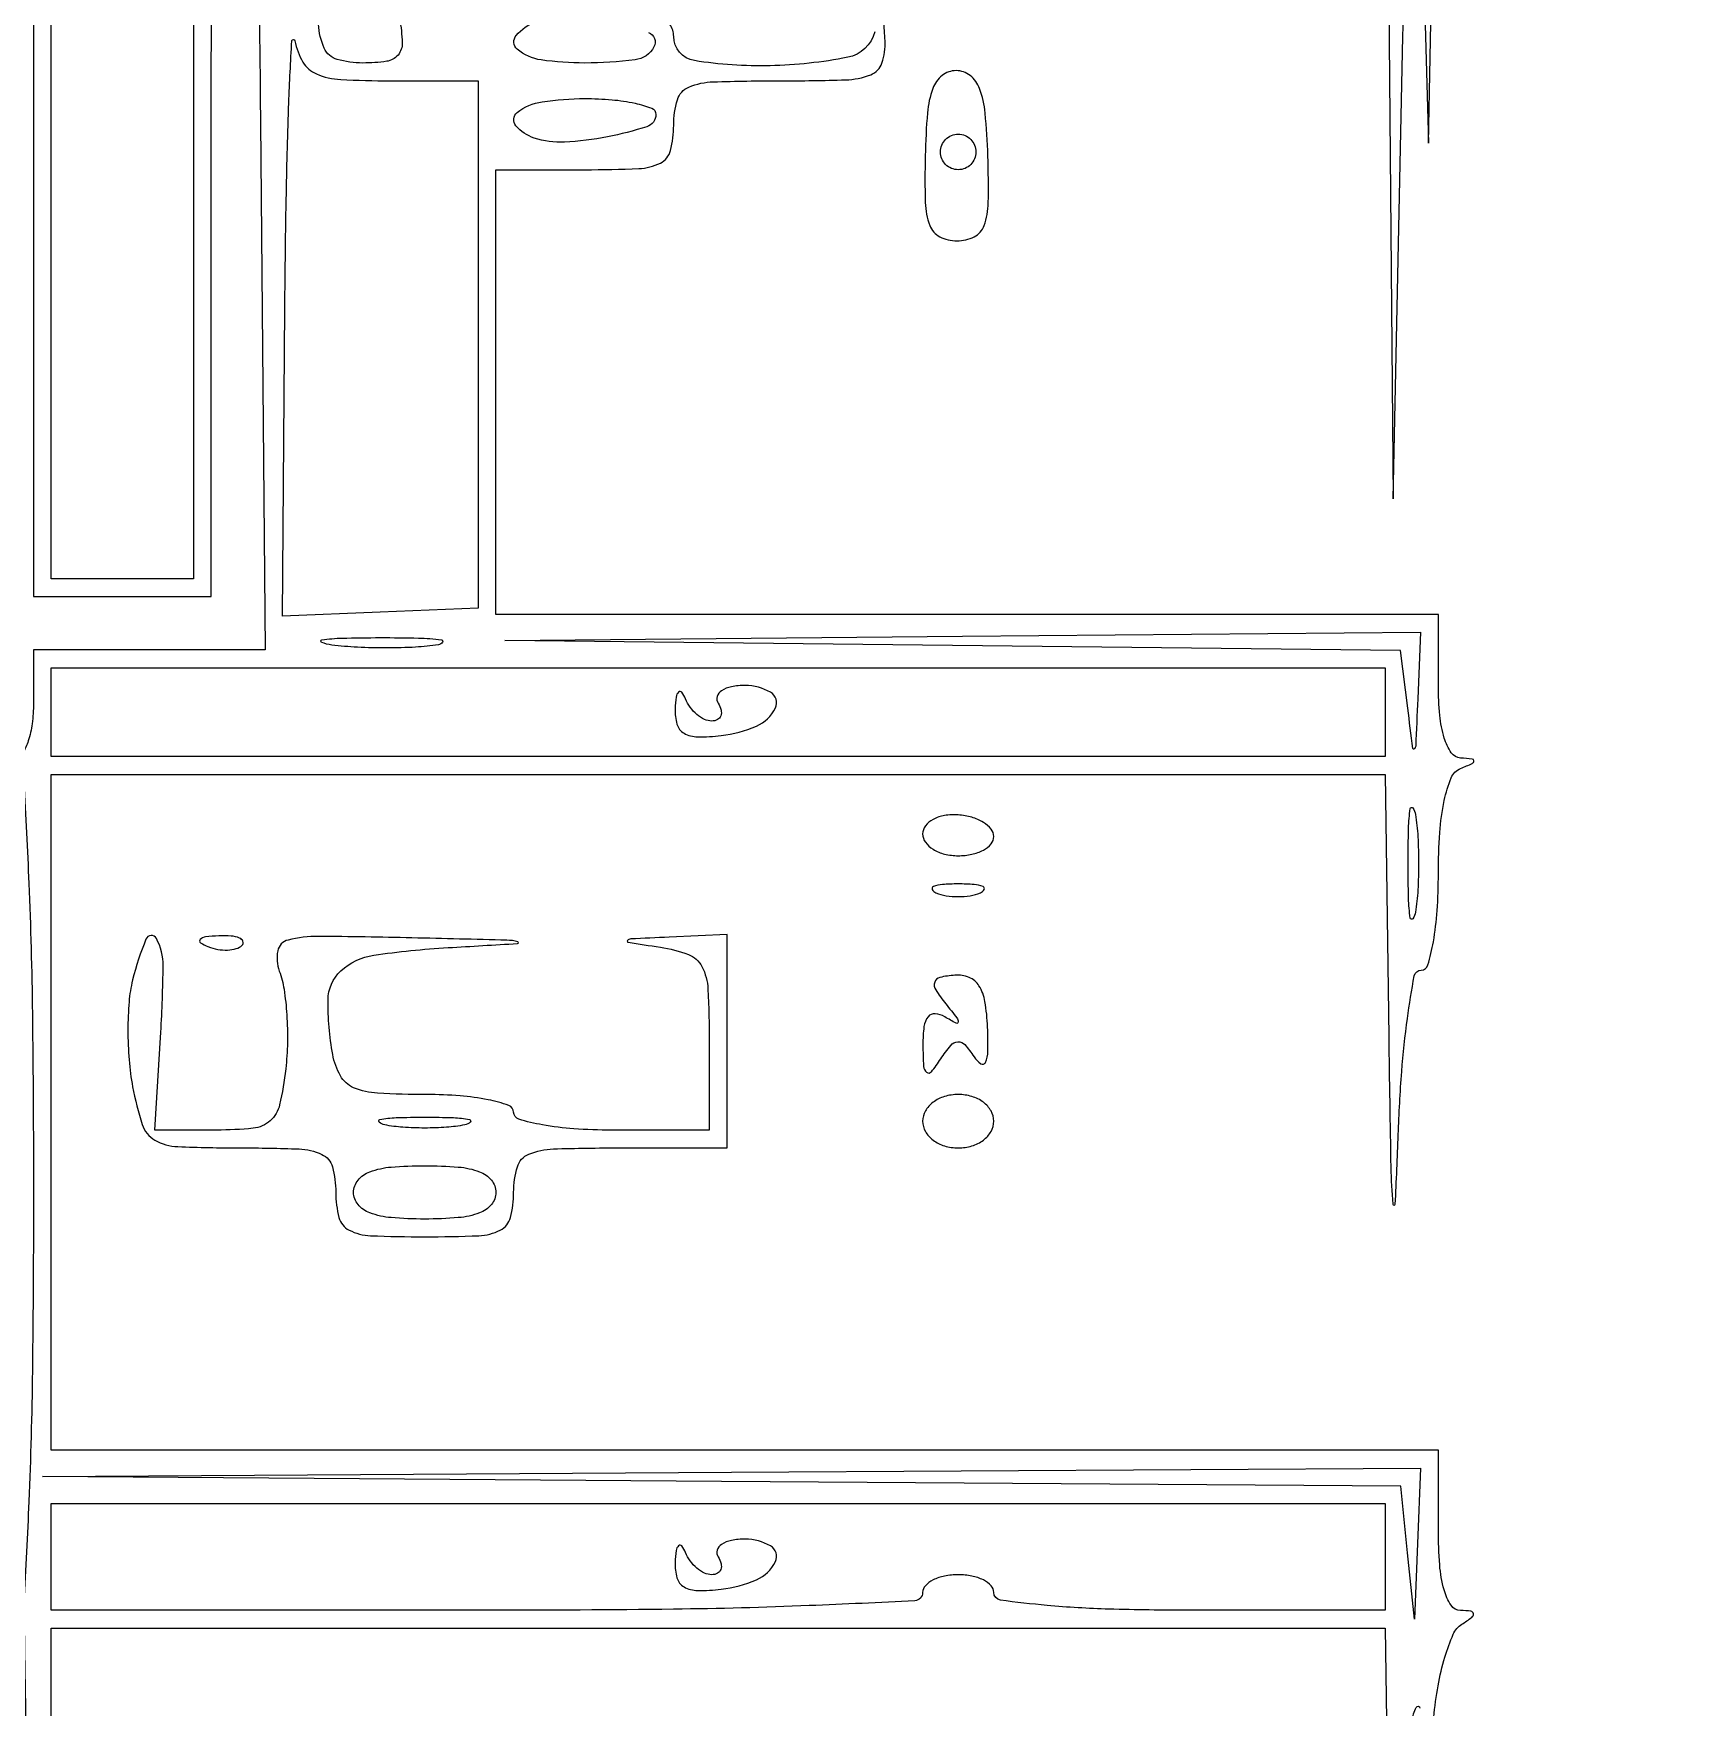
# Model space of a CAD drawing. Extents: x 23 to 255, y 40 to 184.
# Drawn here: x 95.94 to 103.8, y 153.93 to 161.9 of the extents above; entities that cross this region are included whole.
import ezdxf

# ---------------------------------------------------------------- set-up
doc = ezdxf.new("R2010")
doc.units = 0
doc.header["$MEASUREMENT"] = 0

msp = doc.modelspace()

# ---------------------------------------------------------------- linework, layer by layer
for points in [[(207.919475, 175.632891, 0.000007), (191.762556, 175.634099, 0.00002), (173.0434, 175.634494, 0.000013), (151.49745, 175.633531)], [(95.643508, 167.978635, 0.00017), (95.659018, 163.3626, 0.000318), (95.676122, 159.418744, 0.000529), (95.69618, 156.092772, 0.000016), (95.717608, 153.083264, 0.196413), (95.732124, 153.04845, 0.641779), (95.746171, 153.05363, 0.004811), (95.756896, 153.214081, 0.009203), (95.764698, 153.41547, 0.005078), (95.7672, 153.6618, -0.011204), (95.772985, 153.91992, -0.021225), (95.791109, 154.1271, -0.017994), (95.817012, 154.282005, -0.356306), (95.8518, 154.3104, -0.409513), (95.892934, 154.269922, -0.000396), (95.914943, 152.8299, -0.002658), (95.93147, 151.028671, -0.000965), (95.9364, 148.473), (95.9364, 142.6356)], [(95.9364, 167.4234), (95.9364, 159.2172), (96.3594, 159.2172), (96.7824, 159.2172), (96.7824, 161.63535, -0.001763), (96.786759, 162.871347, -0.009324)], [(97.000449, 162.724679, -0.001872), (97.016309, 161.473232), (97.038718, 158.9634), (96.487559, 158.9634), (95.9364, 158.9634), (95.9364, 158.7096, -0.031626), (95.930244, 158.612373, -0.048861), (95.911549, 158.530354, -0.06271), (95.884309, 158.473529, -0.254951), (95.8518, 158.4558, -0.397642), (95.812475, 158.492949, -0.002674), (95.786129, 159.00347, -0.007202), (95.765353, 159.65639, -0.002891), (95.754969, 160.54965, 0.00077), (95.746477, 161.700108, 0.000177), (95.72845, 163.643763, 0.000183)], [(102.366, 164.0394), (102.384994, 161.86095), (102.403989, 159.6825), (102.4506, 161.8821, -0.000193), (102.48318, 163.392046, -0.019366)], [(102.534981, 162.7281), (102.572752, 161.3745), (102.598574, 162.682228, -0.004525)], [(102.59811, 153.88601, -0.022798), (102.618206, 154.03589, -0.028367), (102.651015, 154.172564, -0.028807), (102.690594, 154.281021, -0.15033), (102.73138, 154.328865, 0.017601), (102.778512, 154.361223, 0.261645), (102.786418, 154.378825, 0.356092), (102.774896, 154.390616, 0.025133), (102.72555, 154.393705, -0.250085), (102.680113, 154.418667, -0.077213), (102.646897, 154.492217, -0.048342), (102.626146, 154.610642, -0.019216), (102.6198, 154.7757), (102.6198, 155.1564), (99.3204, 155.1564), (96.021, 155.1564), (96.021, 156.7638), (96.021, 158.3712), (99.1935, 158.3712), (102.366, 158.3712), (102.383558, 157.12335, 0.000847), (102.393351, 156.502148, 0.019994), (102.40342, 156.327045, 0.928073), (102.414572, 156.3273, 0.004018), (102.429033, 156.65805, -0.009748), (102.445598, 156.958079, -0.016045), (102.472668, 157.210726, -0.009881), (102.504965, 157.412675, -0.362891), (102.538375, 157.4406, 0.334457), (102.570239, 157.464599, 0.02598), (102.595881, 157.575211, 0.027258), (102.613926, 157.723185, 0.016713), (102.6198, 157.89885, -0.017215), (102.626537, 158.094473, -0.034815), (102.6478, 158.247064, -0.04379), (102.680609, 158.354811, -0.203795), (102.72555, 158.399771, 0.009076), (102.78137, 158.423482, 0.295955), (102.789, 158.435244, 0.382689), (102.780827, 158.444358, 0.011437), (102.72555, 158.449121, -0.232012), (102.68143, 158.474326, -0.07475), (102.647977, 158.544186, -0.050649), (102.626556, 158.651986, -0.02374), (102.6198, 158.7942), (102.6198, 159.1326), (100.3779, 159.1326), (98.136, 159.1326), (98.136, 160.1901), (98.136, 161.2476), (98.559, 161.2476, 0.010324), (98.816158, 161.25291, 0.105983), (98.91855, 161.279325, 0.217022), (98.966765, 161.338981, 0.063163), (98.982, 161.4591, -0.072846), (98.999793, 161.580583, -0.224968), (99.05391, 161.640637, -0.091609), (99.171354, 161.665926, -0.007344), (99.4896, 161.6706, 0.007474), (99.799143, 161.675227, 0.084032), (99.919262, 161.699272, 0.224062), (99.972891, 161.755166, 0.094122), (99.987386, 161.86095, 0.005718), (99.981295, 161.957588, 0.197309)], [(97.678317, 161.964712, -0.035787), (97.690548, 161.851735, -0.185236), (97.670555, 161.793369, -0.185011), (97.616636, 161.76331, -0.035687), (97.503155, 161.7552, -0.069896), (97.380865, 161.772379, -0.220595), (97.31982, 161.825207, -0.094941), (97.292641, 161.939292, -0.008085)], [(98.861823, 161.900116, -0.465097), (98.888351, 161.831695, -0.240543), (98.798137, 161.770257, -0.03145), (98.559, 161.7552, -0.034806), (98.351875, 161.769636, -0.142292), (98.23805, 161.82072, -0.417856), (98.233123, 161.886601, -0.118122), (98.32635, 161.952971, 0.051902)], [(99.938883, 161.90325, -0.287879), (99.810252, 161.782311, -0.042998), (99.440727, 161.74223, -0.044801), (99.0807, 161.766548, -0.368946), (98.982, 161.8821, 0.154004), (98.964304, 161.938192, 0.142411)], [(102.494999, 153.868101, -0.095371), (102.514584, 153.933357, -0.753696), (102.532379, 153.9297)]]:
    msp.add_lwpolyline(points, format="xyb")
for points in [[(123.3045, 173.7684), (96.6978, 173.7684), (96.6978, 166.5351), (96.6978, 159.3018), (96.3594, 159.3018), (96.021, 159.3018), (96.021, 167.4234), (96.021, 175.545), (138.5325, 175.545)], [(96.021, 152.7453), (96.021, 154.3104), (99.1935, 154.3104), (102.366, 154.3104), (102.383601, 153.10485)]]:
    msp.add_lwpolyline(points)
for points in [[(97.634284, 161.6706), (98.0514, 161.6706), (98.0514, 160.416077), (98.0514, 159.161555), (97.5861, 159.14273), (97.1208, 159.123905), (97.132321, 160.587603, -0.002445), (97.139324, 161.136379, -0.005043), (97.151227, 161.565424, -0.005386), (97.165552, 161.85997, -0.882367), (97.180505, 161.86095, 0.083902), (97.218381, 161.759614, 0.163563), (97.282447, 161.703261, 0.086297), (97.397834, 161.67685, 0.013213)], [(100.178567, 161.314071, 0.012356), (100.179055, 161.091029, 0.082773), (100.200143, 160.982585, 0.186795), (100.247738, 160.929032, 0.119284), (100.329686, 160.9092, 0.118275), (100.411702, 160.928876, 0.190151), (100.458714, 160.98204, 0.083323), (100.478579, 161.089984, 0.012112), (100.476675, 161.314071, 0.015077), (100.463905, 161.516908, 0.06615), (100.43717, 161.633649, 0.135954), (100.392225, 161.69562, 0.16987), (100.325556, 161.718943, 0.169088), (100.258905, 161.69574, 0.139018), (100.21461, 161.634283, 0.066722), (100.189209, 161.517968, 0.01481)], [(98.8974, 161.511002, -0.326364), (98.854506, 161.452287, -0.029107), (98.666603, 161.40416, -0.034604), (98.462447, 161.378846, -0.09426), (98.318734, 161.398189, -0.135472), (98.231172, 161.45695, -0.428037), (98.237377, 161.519774, -0.129573), (98.356592, 161.570989, -0.03703), (98.559, 161.586, -0.020888), (98.688702, 161.580579, -0.033652), (98.797995, 161.563969, -0.036821), (98.877347, 161.540142, -0.310838)], [(100.4202, 161.3322, -0.099038), (100.413741, 161.299913, -0.097945), (100.395349, 161.272451, -0.097945), (100.367887, 161.254059, -0.099038), (100.3356, 161.2476, -0.099038), (100.303313, 161.254059, -0.097945), (100.275851, 161.272451, -0.097945), (100.257459, 161.299913, -0.099038), (100.251, 161.3322, -0.099038), (100.257459, 161.364487, -0.097945), (100.275851, 161.391949, -0.097945), (100.303313, 161.410341, -0.099038), (100.3356, 161.4168, -0.099038), (100.367887, 161.410341, -0.097945), (100.395349, 161.391949, -0.097945), (100.413741, 161.364487, -0.099038)], [(102.521661, 158.73075, -0.00048), (102.511857, 158.506078, -0.198172), (102.505394, 158.492201, -0.608917), (102.4983, 158.494792, -0.000737), (102.474108, 158.687008), (102.440095, 158.960517), (100.309197, 158.984628), (98.1783, 159.008739), (100.35675, 159.028369), (102.5352, 159.048)], [(97.862565, 158.987551, -0.024559), (97.754239, 158.976508, -0.012695), (97.618114, 158.97282, -0.01259), (97.47767, 158.976118, -0.018638), (97.354965, 158.986688, -0.069146), (97.307357, 158.999417, -0.756877), (97.308819, 159.011119, -0.031761), (97.404443, 159.019478, -0.005499), (97.5861, 159.021785, -0.005888), (97.76848, 159.019947, -0.025342), (97.876697, 159.012085, -0.556092), (97.882215, 159.000133, -0.212532)], [(98.988679, 158.682831, 0.083466), (98.997687, 158.610029, 0.191504), (99.031331, 158.567396, 0.129916), (99.096131, 158.549747, 0.031349), (99.208126, 158.555931, 0.072273), (99.375834, 158.600927, 0.18119), (99.465799, 158.687281, 0.391738), (99.442775, 158.761888, 0.131941), (99.322457, 158.7942, 0.045804), (99.256659, 158.78816, 0.099708), (99.209813, 158.769349, 0.177732), (99.189206, 158.741578, 0.213191), (99.1935, 158.7096, -0.074422), (99.207373, 158.677241, -0.151112), (99.20618, 158.649851, -0.187673), (99.190469, 158.631739, -0.121914), (99.163243, 158.625, -0.111184), (99.128506, 158.632821, -0.064692), (99.092412, 158.656064, -0.05974), (99.060497, 158.690314, -0.061896), (99.038029, 158.73075, 0.063446), (99.020656, 158.76179, 0.453944), (99.005552, 158.763025, 0.168463), (98.99367, 158.739419, 0.022275)], [(95.9364, 156.3831, -0.00302), (95.931261, 155.532392, -0.007612), (95.91435, 154.913175, -0.003007), (95.890979, 154.432098, -0.398323), (95.8518, 154.395, -0.398323), (95.812621, 154.432098, -0.003007), (95.78925, 154.913175, -0.007612), (95.772339, 155.532392, -0.00302), (95.7672, 156.3831, -0.00302), (95.772339, 157.233808, -0.007612), (95.78925, 157.853025, -0.003007), (95.812621, 158.334102, -0.398323), (95.8518, 158.3712, -0.398323), (95.890979, 158.334102, -0.003007), (95.91435, 157.853025, -0.007612), (95.931261, 157.233808, -0.00302)], [(100.1664, 158.087971, 0.160456), (100.179405, 158.048488, 0.096639), (100.216103, 158.014864, 0.078214), (100.270892, 157.992155, 0.059274), (100.3356, 157.984457, 0.051676), (100.400339, 157.991166, 0.071588), (100.455098, 158.01112, 0.091605), (100.491898, 158.040581, 0.180165), (100.5048, 158.075225, 0.173299), (100.492065, 158.110865, 0.084042), (100.455098, 158.143074, 0.067555), (100.400334, 158.167146, 0.051055), (100.3356, 158.178739, 0.059375), (100.270884, 158.175927, 0.082775), (100.216103, 158.157333, 0.105184), (100.179555, 158.126426, 0.166313)], [(102.511195, 157.71555, -0.124239), (102.498321, 157.68489, -0.664672), (102.486304, 157.687923, -0.03126), (102.478064, 157.781486, -0.006336), (102.475952, 157.9482, -0.006336), (102.478064, 158.114914, -0.03126), (102.486304, 158.208477, -0.664672), (102.498321, 158.21151, -0.124239), (102.511195, 158.18085, -0.023547), (102.522173, 158.074912, -0.014044), (102.525733, 157.9482, -0.014044), (102.522173, 157.821488, -0.023547)], [(100.22985, 157.807571, 0.057986), (100.278073, 157.794345, 0.037979), (100.3356, 157.789969, 0.037979), (100.393127, 157.794345, 0.057986), (100.44135, 157.807571, 0.174857), (100.459064, 157.823415, 0.447206), (100.453908, 157.837707, 0.078554), (100.411016, 157.847603, 0.017491), (100.3356, 157.850242, 0.017491), (100.260184, 157.847603, 0.078554), (100.217292, 157.837707, 0.447206), (100.212136, 157.823415, 0.174857)], [(96.407988, 157.393234, 0.04162), (96.390967, 157.289551, 0.020003), (96.385639, 157.154794, 0.019677), (96.391293, 157.012911, 0.026573), (96.408232, 156.885634, 0.031717), (96.453926, 156.705828, 0.187236), (96.514102, 156.631785, 0.120068), (96.623109, 156.600538, 0.010043), (96.918715, 156.5946, -0.008952), (97.199593, 156.589571, -0.099974), (97.307862, 156.563638, -0.220857), (97.358386, 156.503858, -0.066836), (97.3746, 156.3831, 0.063163), (97.389835, 156.262981, 0.217022), (97.43805, 156.203325, 0.105983), (97.540442, 156.17691, 0.010324), (97.7976, 156.1716, 0.010324), (98.054758, 156.17691, 0.105983), (98.15715, 156.203325, 0.217022), (98.205365, 156.262981, 0.063163), (98.2206, 156.3831, -0.072846), (98.238393, 156.504583, -0.224968), (98.29251, 156.564638, -0.091609), (98.409954, 156.589926, -0.007344), (98.7282, 156.5946), (99.2358, 156.5946), (99.2358, 157.1022), (99.2358, 157.6098), (98.96085, 157.597124, 0.000897), (98.77772, 157.588352, 0.202175), (98.762532, 157.581041, 0.591928), (98.765484, 157.572846, 0.001448), (98.91855, 157.549205, -0.052242), (99.051819, 157.514503, -0.186334), (99.116475, 157.456924, -0.10709), (99.145113, 157.349884, -0.012014), (99.1512, 157.096581), (99.1512, 156.6792), (98.6859, 156.6792, -0.017105), (98.507534, 156.685304, -0.027868), (98.357282, 156.704051, -0.026982), (98.245309, 156.730719, -0.332234), (98.2206, 156.7638, 0.319868), (98.197116, 156.796753, 0.032632), (98.099241, 156.823549, 0.031224), (97.96582, 156.84229, 0.019284), (97.807462, 156.8484, -0.013318), (97.573253, 156.85464, -0.087466), (97.459308, 156.88105, -0.165743), (97.39646, 156.937378, -0.083537), (97.360045, 157.03875, -0.046562), (97.337845, 157.298916, -0.206739), (97.398439, 157.436195, -0.151434), (97.555026, 157.51122, -0.022293), (97.908803, 157.547304, 0.000961), (98.239501, 157.566833, 0.850093), (98.240333, 157.575059, 0.05943), (98.188638, 157.582543, 0.000402), (97.736876, 157.593499, 0.003748), (97.29261, 157.600584, 0.063402), (97.147333, 157.583334, 0.291282), (97.098216, 157.531564, 0.13749), (97.105988, 157.435884, -0.051314), (97.128375, 157.348854, -0.021046), (97.141432, 157.227462, -0.020558), (97.144608, 157.094898, -0.024771), (97.136306, 156.970584, -0.025881), (97.107354, 156.799845, -0.157732), (97.062476, 156.723705, -0.157021), (96.981395, 156.688097, -0.025583), (96.807615, 156.6792), (96.512941, 156.6792), (96.54192, 157.144615, 0.013172), (96.55326, 157.460834, 0.126577), (96.521206, 157.590517, 0.634351), (96.471636, 157.587842, 0.035108)], [(96.766538, 157.552009, 0.051402), (96.812803, 157.538808, 0.05415), (96.859972, 157.535642, 0.060344), (96.901029, 157.542339, 0.126455), (96.928687, 157.558687, 0.296942), (96.932597, 157.577203, 0.208169), (96.917154, 157.592824, 0.077125), (96.876547, 157.602191, 0.028489), (96.81765, 157.603121, 0.018894), (96.754511, 157.598126, 0.168741), (96.729828, 157.58617, 0.470617), (96.731287, 157.570752, 0.054073)], [(100.276463, 157.279782, -0.005706), (100.32943, 157.212719, -0.183679), (100.335357, 157.193128, -0.54259), (100.32556, 157.187687, -0.013429), (100.27215, 157.217853, 0.114505), (100.225676, 157.232893, 0.251518), (100.192398, 157.218514, 0.137429), (100.172713, 157.17156, 0.032628), (100.167695, 157.086043, 0.011293), (100.170723, 156.982455, 0.212823), (100.18514, 156.954156, 0.414285), (100.207738, 156.956545, 0.024772), (100.252295, 157.0176, -0.028748), (100.30019, 157.082145, -0.205359), (100.334091, 157.099359, -0.232933), (100.367184, 157.085642, -0.03693), (100.410763, 157.027877, 0.100443), (100.442968, 156.994844, 0.464592), (100.465369, 157.001091, 0.104606), (100.477054, 157.053217, 0.01323), (100.475386, 157.169164, 0.030691), (100.46292, 157.29071, 0.099871), (100.434337, 157.366039, 0.15648), (100.387325, 157.405526, 0.116362), (100.319936, 157.416159, 0.037054), (100.248381, 157.405399, 0.265721), (100.223609, 157.382653, 0.223359), (100.228382, 157.3464, 0.027379)], [(100.1664, 156.7215, 0.130775), (100.179361, 156.672791, 0.10214), (100.21575, 156.631613, 0.08892), (100.270508, 156.604064, 0.072314), (100.3356, 156.5946, 0.072314), (100.400692, 156.604064, 0.08892), (100.45545, 156.631613, 0.10214), (100.491839, 156.672791, 0.130775), (100.5048, 156.7215, 0.130775), (100.491839, 156.770209, 0.10214), (100.45545, 156.811387, 0.08892), (100.400692, 156.838936, 0.072314), (100.3356, 156.8484, 0.072314), (100.270508, 156.838936, 0.08892), (100.21575, 156.811387, 0.10214), (100.179361, 156.770209, 0.130775)], [(97.98795, 156.704095, -0.029693), (97.90126, 156.692681, -0.017887), (97.7976, 156.688971, -0.017887), (97.69394, 156.692681, -0.029693), (97.60725, 156.704095, -0.142433), (97.581022, 156.717525, -0.611425), (97.584646, 156.729988, -0.039503), (97.661268, 156.738553, -0.008087), (97.7976, 156.740758, -0.008087), (97.933932, 156.738553, -0.039503), (98.010554, 156.729988, -0.611425), (98.014178, 156.717525, -0.142433)], [(98.136, 156.3831, -0.176579), (98.11488, 156.325162, -0.128937), (98.05845, 156.285281, -0.069535), (97.95734, 156.262679, -0.020272), (97.7976, 156.2562, -0.020272), (97.63786, 156.262679, -0.069535), (97.53675, 156.285281, -0.128937), (97.48032, 156.325162, -0.176579), (97.4592, 156.3831, -0.176579), (97.48032, 156.441038, -0.128937), (97.53675, 156.480919, -0.069535), (97.63786, 156.503521, -0.020272), (97.7976, 156.51, -0.020272), (97.95734, 156.503521, -0.069535), (98.05845, 156.480919, -0.128937), (98.11488, 156.441038, -0.176579)], [(102.366, 154.6488), (102.366, 154.395), (101.4354, 154.395, -0.007181), (101.052706, 154.400496, -0.015486), (100.7586, 154.418073, -0.010792), (100.536732, 154.443081, -0.375539), (100.5048, 154.4796, 0.191087), (100.491985, 154.511907, 0.088204), (100.455098, 154.539349, 0.068025), (100.400354, 154.557966, 0.048028), (100.3356, 154.5642, 0.048028), (100.270846, 154.557966, 0.068025), (100.216103, 154.539349, 0.088204), (100.179215, 154.511907, 0.191087), (100.1664, 154.4796, -0.399078), (100.1291, 154.44031, -0.002789), (99.627075, 154.417013, -0.007313), (98.981869, 154.400126, -0.002886), (98.0937, 154.395), (96.021, 154.395), (96.021, 154.6488), (96.021, 154.9026), (99.1935, 154.9026), (102.366, 154.9026)], [(98.988679, 154.622031, 0.083466), (98.997687, 154.549229, 0.191504), (99.031331, 154.506596, 0.129916), (99.096131, 154.488947, 0.031349), (99.208126, 154.495131, 0.072273), (99.375834, 154.540127, 0.18119), (99.465799, 154.626481, 0.391738), (99.442775, 154.701088, 0.131941), (99.322457, 154.7334, 0.045804), (99.256659, 154.72736, 0.099708), (99.209813, 154.708549, 0.177732), (99.189206, 154.680778, 0.213191), (99.1935, 154.6488, -0.074422), (99.207373, 154.616441, -0.151112), (99.20618, 154.589051, -0.187673), (99.190469, 154.570939, -0.121914), (99.163243, 154.5642, -0.111184), (99.128506, 154.572021, -0.064692), (99.092412, 154.595264, -0.05974), (99.060497, 154.629514, -0.061896), (99.038029, 154.66995, 0.063446), (99.020656, 154.70099, 0.453944), (99.005552, 154.702225, 0.168463), (98.99367, 154.678619, 0.022275)]]:
    msp.add_lwpolyline(points, format="xyb", close=True)
for points in [[(102.366, 158.6673), (102.366, 158.4558), (99.1935, 158.4558), (96.021, 158.4558), (96.021, 158.6673), (96.021, 158.8788), (99.1935, 158.8788), (102.366, 158.8788)], [(102.520978, 154.71225), (102.506757, 154.3527), (102.473631, 154.66895), (102.440505, 154.985199), (99.209603, 155.008385), (95.9787, 155.031571), (99.25695, 155.051685), (102.5352, 155.0718)]]:
    msp.add_lwpolyline(points, close=True)

doc.saveas('drawing.dxf')
